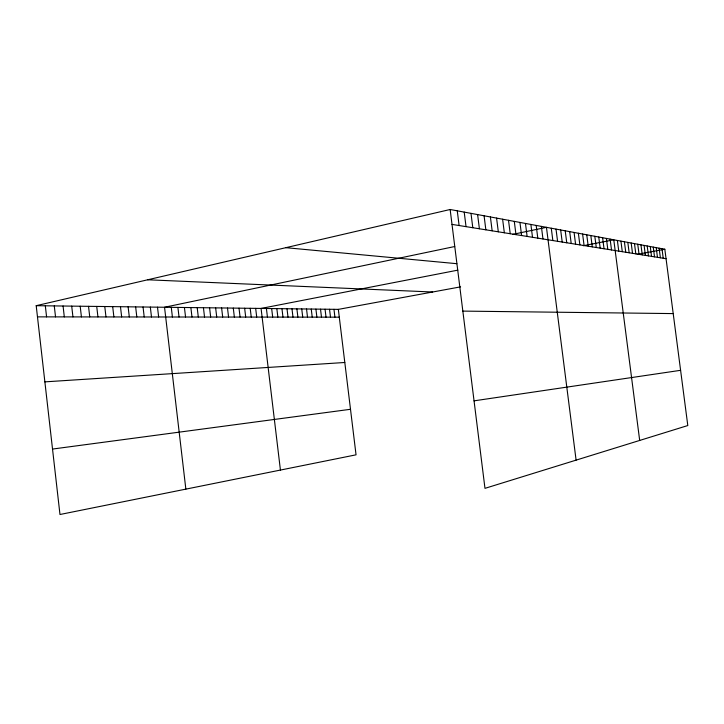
<?xml version="1.0" encoding="UTF-8"?>
<svg xmlns="http://www.w3.org/2000/svg" width="724" height="724" viewBox="0 0 724 724"><rect width="100%" height="100%" fill="white"/><g stroke="black" fill="none" stroke-linecap="round" stroke-linejoin="round"><path stroke-width="1.09" d="M36.2 305.691L338.343 309.374L356.045 454.826L59.974 514.502L36.2 305.691L450.147 209.498L664.822 249.246L687.8 425.54L484.98 488.347L450.147 209.498M454.708 246.531L164.538 307.257L185.851 489.125M512.529 234.431L546.448 227.327L576.096 460.129M457.849 270.142L261.074 308.433L280.423 470.066M583.318 245.726L613.78 239.798L639.681 440.445M338.343 309.374L460.6 286.858M637.229 254.332L664.822 249.246M474.048 400.843L680.605 370.317M52.526 449.061L350.507 409.286M44.87 381.865L344.805 362.489M37.476 316.868L339.294 317.166M462.844 311.103L673.202 313.592M147.687 279.781L432.626 292.007M285.844 247.68L456.835 263.69M452.011 224.395L666.053 258.694M661.989 248.721L663.229 258.242M659.13 248.196L660.369 257.78M656.216 247.653L657.473 257.319M653.256 247.11L654.523 256.848M650.252 246.549L651.528 256.368M647.193 245.988L648.478 255.88M644.098 245.409L645.392 255.382M640.948 244.83L642.251 254.875M637.744 244.232L639.057 254.368M634.486 243.635L635.808 253.843M631.183 243.02L632.514 253.319M627.817 242.395L629.156 252.785M624.396 241.762L625.753 252.233M620.921 241.119L622.287 251.681M617.382 240.468L618.758 251.11M610.124 239.119L611.518 249.952M606.395 238.431L607.807 249.364M602.612 237.725L604.024 248.757M598.748 237.01L600.178 248.142M594.82 236.286L596.268 247.508M590.82 235.544L592.277 246.875M586.748 234.793L588.223 246.223M582.603 234.024L584.087 245.563M578.376 233.246L579.87 244.884M574.078 232.449L575.58 244.196M569.688 231.635L571.209 243.499M565.218 230.802L566.747 242.784M560.666 229.96L562.204 242.051M556.014 229.101L557.58 241.309M551.281 228.223L552.855 240.558M541.371 226.386L542.964 238.974M536.176 225.426L537.796 238.142M530.882 224.449L532.511 237.3M525.47 223.445L527.117 236.431M519.941 222.422L521.606 235.544M514.293 221.381L515.977 234.648M508.519 220.304L510.212 233.725M502.619 219.218L504.329 232.784M496.574 218.096L498.311 231.816M490.401 216.956L492.148 230.829M484.084 215.779L485.849 229.816M477.614 214.585L479.397 228.784M470.989 213.363L472.79 227.725M464.211 212.105L466.03 226.648M457.269 210.82L459.107 225.535M333.972 309.32L334.922 317.166M329.538 309.266L330.497 317.157M325.058 309.211L326.017 317.157M320.515 309.157L321.483 317.148M315.908 309.103L316.886 317.148M311.248 309.039L312.225 317.139M306.524 308.985L307.51 317.139M301.736 308.931L302.732 317.13M296.894 308.867L297.89 317.13M291.98 308.804L292.985 317.121M287.003 308.75L288.007 317.121M281.953 308.686L282.966 317.112M276.839 308.623L277.862 317.112M271.663 308.56L272.686 317.103M266.405 308.496L267.437 317.094M255.672 308.37L256.712 317.085M250.196 308.297L251.246 317.085M244.64 308.234L245.698 317.076M239.011 308.162L240.069 317.067M233.291 308.089L234.359 317.067M227.49 308.026L228.567 317.058M221.607 307.953L222.693 317.049M215.643 307.881L216.729 317.049M209.58 307.8L210.675 317.04M203.435 307.727L204.539 317.031M197.2 307.655L198.304 317.031M190.865 307.573L191.978 317.022M184.43 307.501L185.552 317.012M177.905 307.419L179.036 317.012M171.271 307.338L172.412 317.003M157.497 307.166L158.647 316.985M150.33 307.085L151.488 316.976M143.053 306.994L144.212 316.976M135.65 306.904L136.818 316.967M128.121 306.813L129.306 316.958M120.474 306.714L121.659 316.949M112.691 306.623L113.885 316.94M104.772 306.524L105.975 316.931M96.726 306.424L97.93 316.922M88.527 306.324L89.749 316.922M80.192 306.225L81.423 316.913M71.703 306.125L72.943 316.904M63.069 306.017L64.309 316.895M54.273 305.908L55.531 316.886M45.322 305.799L46.58 316.877"/></g></svg>
